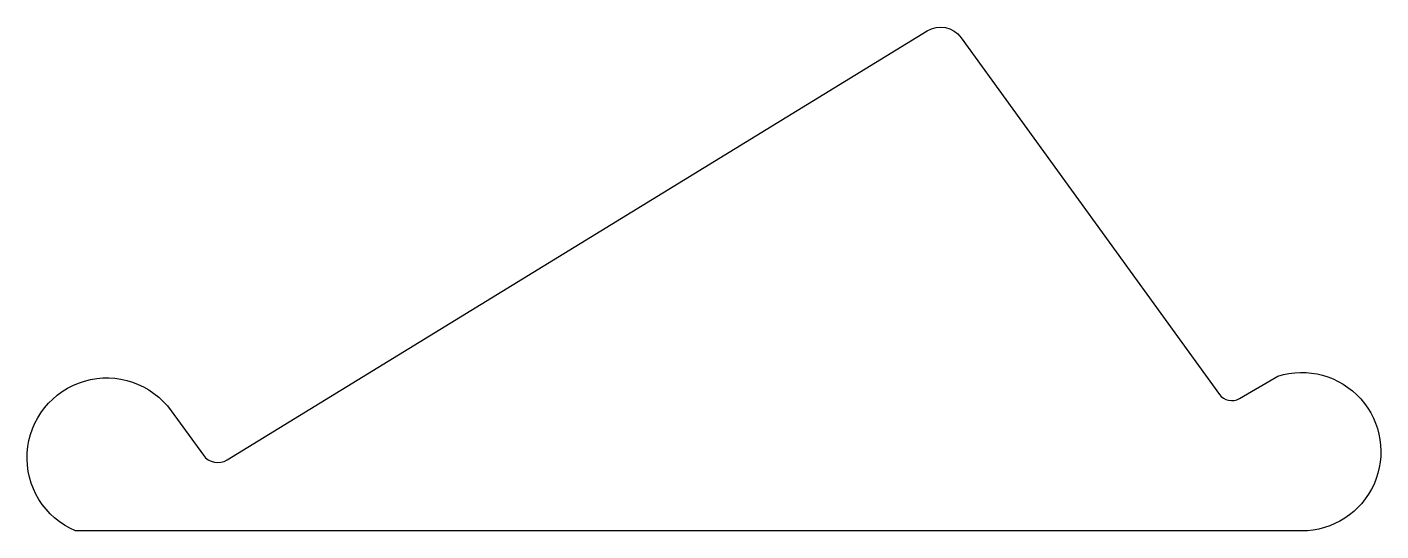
# Model space of a CAD drawing. Header units: millimetres. Extents: x -91 to 68, y 0 to 59.
import ezdxf

# ---------------------------------------------------------------- set-up
doc = ezdxf.new("R2010")
doc.units = ezdxf.units.MM
doc.layers.get('0').update_dxf_attribs({"linetype": 'CONTINUOUS'})

msp = doc.modelspace()

# ---------------------------------------------------------------- linework, layer by layer
msp.add_lwpolyline([(58.67, 0), (-85, 0, -1.31409), (-73.77, 14.06), (-70.01, 8.87, 0.39179), (-67.21, 8.32), (14.77, 58.55, -0.39179), (18.77, 57.75), (49.02, 15.99, 0.385821), (51.38, 15.5), (55.86, 18.12, -1.167042)], format="xyb", close=True)

doc.saveas('drawing.dxf')
